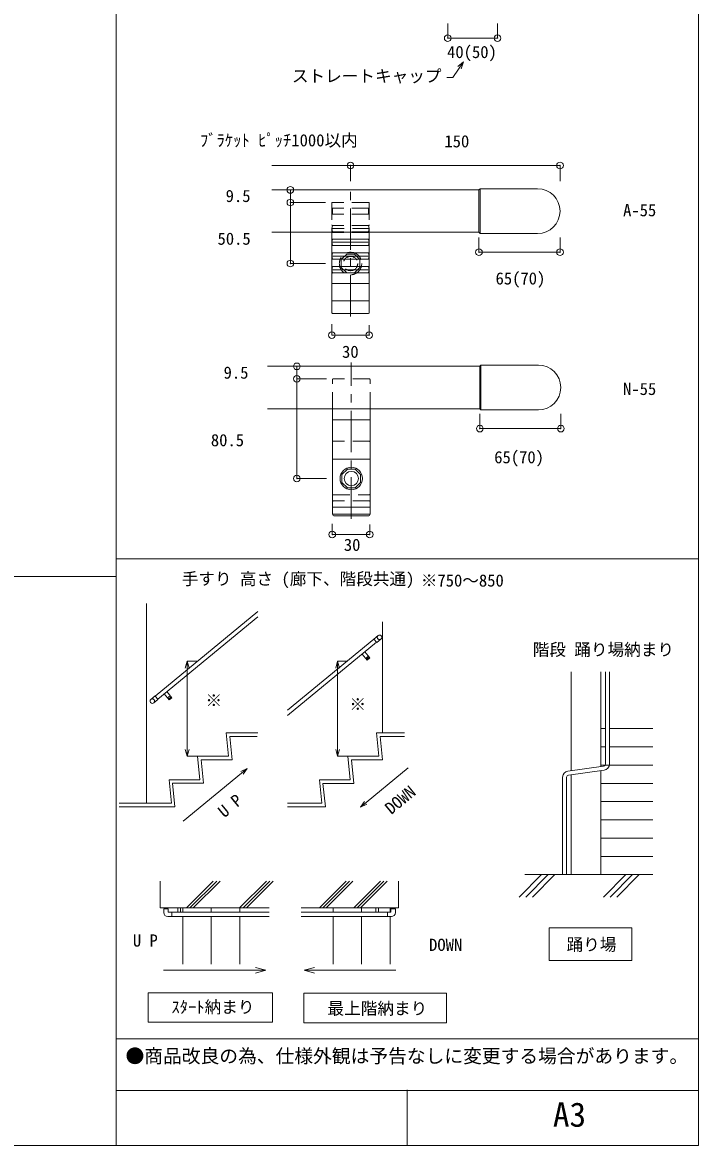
# Model space of a CAD drawing. Units: millimetres, scale not verified. Extents: x -3793 to 2769, y -1367 to 1367.
# Drawn here: x 1161 to 1974, y -1367 to -15 of the extents above; entities that cross this region are included whole.
import ezdxf
from ezdxf.enums import TextEntityAlignment as Align

# ---------------------------------------------------------------- set-up
doc = ezdxf.new("R2010")
doc.units = ezdxf.units.MM
doc.header["$LTSCALE"] = 10
doc.header["$PDMODE"] = 32
doc.header["$PDSIZE"] = 8
for name, pattern in [('CHAIN1', [8, 5, -1, 1, -1]), ('DASHED1', [1.8, 1.2, -0.6]), ('DASHED2', [3, 2, -1])]:
    doc.linetypes.add(name, pattern=pattern)
doc.layers.add('0-0', color=7, linetype='Continuous')
doc.layers.add('0-F_外枠', color=7, linetype='Continuous', lineweight=18)
doc.styles.add('ＭＳ ゴシック', font='')
doc.styles.get('ＭＳ ゴシック').set_extended_font_data('MS Gothic')

msp = doc.modelspace()

# ---------------------------------------------------------------- linework, layer by layer
at = {"layer": '0-F_外枠'}
for p, q in [((1273.23, 1367), (1273.23, -1366.99)), ((1780.36, -215.4), (1711.36, -215.4)), ((1709.86, -216.9), (1460.66, -216.9)), ((1709.86, -267.9), (1460.66, -267.9)), ((1532.86, -267.95), (1532.86, -364.69)), ((1577.86, -267.9), (1577.86, -364.69)), ((1780.36, -269.4), (1711.36, -269.4)), ((1532.86, -279.95), (1533.61, -276.2)), ((1532.86, -279.95), (1533.61, -283.7)), ((1532.86, -279.95), (1577.86, -279.95)), ((1577.11, -276.2), (1533.61, -276.2)), ((1533.61, -283.7), (1577.11, -283.7)), ((1577.86, -279.95), (1577.11, -276.2)), ((1577.86, -279.95), (1577.11, -283.7)), ((1532.86, -296.45), (1533.61, -292.7)), ((1532.86, -296.45), (1533.61, -300.19)), ((1532.86, -296.45), (1577.86, -296.45)), ((1533.61, -292.7), (1577.11, -292.7)), ((1577.86, -296.45), (1577.11, -292.7)), ((1577.86, -296.45), (1577.11, -300.19)), ((1532.86, -312.94), (1533.61, -309.19)), ((1577.11, -300.19), (1533.61, -300.19)), ((1533.61, -309.19), (1577.11, -309.19)), ((1577.86, -312.94), (1577.11, -309.19)), ((1532.86, -312.94), (1533.61, -316.69)), ((1532.86, -312.94), (1577.86, -312.94)), ((1577.11, -316.69), (1533.61, -316.69)), ((1577.86, -312.94), (1577.11, -316.69)), ((1577.86, -329.44), (1532.86, -329.44)), ((1577.86, -350.44), (1532.86, -350.44)), ((1577.11, -365.44), (1533.61, -365.44)), ((1710.78, -429.19), (1455.34, -429.19)), ((1712.28, -427.69), (1710.78, -429.19)), ((1712.28, -481.69), (1712.28, -427.69)), ((1781.28, -427.69), (1712.28, -427.69)), ((1710.78, -480.19), (1455.34, -480.19)), ((1533.78, -606.98), (1533.78, -480.19)), ((1578.78, -606.98), (1578.78, -480.19)), ((1781.28, -481.69), (1712.28, -481.69)), ((1578.78, -493.74), (1533.78, -493.74)), ((1578.03, -540.98), (1534.53, -540.98)), ((1578.78, -598.73), (1533.78, -598.73)), ((1578.78, -606.98), (1533.78, -606.98)), ((1576.53, -609.23), (1536.03, -609.23)), ((1273.23, -661.06), (1973.99, -661.06)), ((1273.23, -682), (-1974, -682)), ((1309.85, -955.04), (1309.85, -714.5)), ((1593.93, -736.59), (1593.93, -870.19)), ((1820.77, -915.84), (1820.77, -796.67)), ((1856.52, -910.87), (1856.52, -796.67)), ((1861.95, -908), (1861.95, -796.67)), ((1866.82, -796.67), (1866.82, -908)), ((1443.74, -870.21), (1405.66, -870.21)), ((1409.95, -874.5), (1412.81, -902.78)), ((1409.95, -874.5), (1443.22, -874.5)), ((1586.57, -870.25), (1589.43, -898.53)), ((1620.39, -870.25), (1586.57, -870.25)), ((1590.86, -874.54), (1593.72, -902.82)), ((1590.86, -874.54), (1620.39, -874.54)), ((1856.56, -865.25), (1861.95, -865.25)), ((1866.82, -865.25), (1919.08, -865.25)), ((1856.56, -887.21), (1861.95, -887.21)), ((1866.82, -887.21), (1919.08, -887.21)), ((1375.63, -902.78), (1412.81, -902.78)), ((1375.63, -902.78), (1378.49, -931.05)), ((1552.25, -898.53), (1555.11, -926.8)), ((1589.43, -898.53), (1552.25, -898.53)), ((1556.54, -902.82), (1559.4, -931.09)), ((1556.54, -902.82), (1593.72, -902.82)), ((1859.86, -910.41), (1816.76, -916.39)), ((1860.53, -915.22), (1817.43, -921.21)), ((1856.52, -1040.93), (1856.52, -915.78)), ((1856.56, -909.17), (1919.08, -909.17)), ((1341.31, -931.05), (1378.49, -931.05)), ((1341.31, -931.05), (1344.17, -959.33)), ((1517.93, -926.8), (1520.79, -955.08)), ((1555.11, -926.8), (1517.93, -926.8)), ((1522.22, -931.09), (1525.08, -959.37)), ((1522.22, -931.09), (1559.4, -931.09)), ((1810.47, -923.62), (1810.47, -1040.93)), ((1815.34, -1040.93), (1815.34, -923.62)), ((1820.77, -1040.93), (1820.77, -920.75)), ((1856.56, -931.13), (1919.08, -931.13)), ((1339.88, -955.04), (1277.2, -955.04)), ((1344.17, -959.33), (1277.2, -959.33)), ((1520.79, -955.08), (1479.71, -955.08)), ((1525.08, -959.37), (1479.71, -959.37)), ((1856.56, -953.09), (1919.08, -953.09)), ((1856.56, -975.05), (1919.08, -975.05)), ((1856.56, -997.01), (1919.08, -997.01)), ((1856.56, -1018.97), (1919.08, -1018.97)), ((1326.29, -1080.86), (1326.29, -1048.68)), ((1358.11, -1080.86), (1390.29, -1048.68)), ((1362.15, -1080.86), (1394.33, -1048.68)), ((1366.2, -1080.86), (1398.38, -1048.68)), ((1421.94, -1080.86), (1454.12, -1048.68)), ((1425.99, -1080.86), (1458.16, -1048.68)), ((1430.03, -1080.86), (1462.21, -1048.68)), ((1518.04, -1080.86), (1550.22, -1048.68)), ((1522.09, -1080.86), (1554.27, -1048.68)), ((1526.13, -1080.86), (1558.31, -1048.68)), ((1559.28, -1080.86), (1591.46, -1048.68)), ((1563.32, -1080.86), (1595.5, -1048.68)), ((1567.37, -1080.86), (1599.54, -1048.68)), ((1613.02, -1080.86), (1613.02, -1048.68)), ((1785.11, -1040.93), (1758.06, -1067.99)), ((1765.04, -1040.93), (1918.93, -1040.93)), ((1793.2, -1040.93), (1766.15, -1067.99)), ((1801.29, -1040.93), (1774.24, -1067.99)), ((1886.52, -1040.93), (1859.47, -1067.99)), ((1894.61, -1040.93), (1867.56, -1067.99)), ((1902.7, -1040.93), (1875.65, -1067.99)), ((1326.29, -1080.86), (1457.47, -1080.86)), ((1353.46, -1080.86), (1353.46, -1086.29)), ((1387.78, -1080.86), (1387.78, -1086.29)), ((1422.1, -1080.86), (1422.1, -1086.29)), ((1496.14, -1080.86), (1613.02, -1080.86)), ((1534.37, -1080.86), (1534.37, -1086.29)), ((1568.69, -1080.86), (1568.69, -1086.29)), ((1603.01, -1080.86), (1603.01, -1086.01)), ((1353.46, -1091.16), (1353.46, -1148.9)), ((1387.78, -1091.16), (1387.78, -1148.9)), ((1422.1, -1091.16), (1422.1, -1148.9)), ((1534.37, -1091.16), (1534.37, -1148.9)), ((1568.69, -1091.16), (1568.69, -1148.9)), ((1603.01, -1091.44), (1603.01, -1148.9)), ((1273.23, -1238.68), (1973.99, -1238.68)), ((1273.23, -1300.93), (1973.99, -1300.93)), ((1623.61, -1299.95), (1623.61, -1366.99))]:
    msp.add_line(p, q, dxfattribs=at)
at = {"layer": '0-F_外枠', "color": 3, "lineweight": 9}
for p, q in [((1672.24, -34.15), (1672.24, -16.51)), ((1732.24, -34.15), (1732.24, -16.51)), ((1672.24, -34.15), (1732.24, -34.15)), ((1678.56, -81.62), (1691.17, -62.57)), ((1691.17, -62.57), (1684.43, -68.53)), ((1691.17, -62.57), (1688.31, -71.11)), ((1671.05, -81.62), (1678.56, -81.62)), ((1460.66, -187.4), (1555.36, -187.4)), ((1555.36, -187.4), (1555.36, -206.14)), ((1555.36, -187.4), (1807.36, -187.4)), ((1807.36, -187.4), (1807.36, -206.14)), ((1482.94, -231.95), (1482.94, -216.9)), ((1482.94, -305.44), (1482.94, -231.95)), ((1482.94, -231.95), (1525.28, -231.95)), ((1709.86, -291.9), (1709.86, -274.26)), ((1807.36, -291.9), (1807.36, -274.26)), ((1709.86, -291.9), (1807.36, -291.9)), ((1482.94, -305.44), (1525.28, -305.44)), ((1532.86, -391.59), (1532.86, -378.55)), ((1532.86, -391.59), (1577.86, -391.59)), ((1577.86, -391.59), (1577.86, -379.63)), ((1490.85, -444.24), (1490.85, -429.19)), ((1490.85, -564.23), (1490.85, -444.24)), ((1490.85, -444.24), (1526.55, -444.24)), ((1710.78, -504.19), (1710.78, -486.55)), ((1808.28, -504.19), (1808.28, -486.55)), ((1710.78, -504.19), (1808.28, -504.19)), ((1490.85, -564.23), (1526.55, -564.23)), ((1533.4, -631.6), (1533.4, -618.56)), ((1578.4, -631.6), (1578.4, -619.65)), ((1533.4, -631.6), (1578.4, -631.6)), ((1569.33, -775.62), (1575.32, -782.9)), ((1572.64, -772.9), (1578.63, -780.17)), ((1573.5, -780.69), (1576.82, -777.96)), ((1574.41, -781.79), (1577.72, -779.07)), ((1575.32, -782.9), (1578.63, -780.17)), ((1358.83, -784.09), (1356.61, -792.37)), ((1358.83, -784.09), (1361.05, -792.37)), ((1358.83, -784.09), (1371.41, -784.09)), ((1358.83, -898.49), (1358.83, -784.09)), ((1539.74, -784.13), (1537.52, -792.41)), ((1539.74, -784.13), (1541.96, -792.41)), ((1331.2, -823.46), (1337.19, -830.72)), ((1338.5, -825.57), (1335.19, -828.3)), ((1339.59, -826.89), (1336.28, -829.62)), ((1358.83, -898.49), (1356.61, -890.2)), ((1358.83, -898.49), (1361.05, -890.2)), ((1539.74, -898.53), (1537.52, -890.24)), ((1539.74, -898.53), (1541.96, -890.24)), ((1358.83, -898.49), (1371.34, -898.49)), ((1539.74, -898.53), (1552.25, -898.53)), ((1431.08, -913.14), (1426.1, -920.12)), ((1624.74, -912.4), (1567.17, -959.82)), ((1567.17, -959.82), (1572.15, -952.84)), ((1567.17, -959.82), (1574.98, -956.27)), ((1347.64, -1080.86), (1347.64, -1086.29)), ((1350.95, -1080.86), (1350.95, -1086.29)), ((1585.76, -1080.86), (1585.76, -1086.29)), ((1589.08, -1080.86), (1589.08, -1086.29)), ((1453.37, -1156.04), (1440.94, -1152.71)), ((1499.51, -1156.04), (1511.94, -1152.71)), ((1499.51, -1156.04), (1511.94, -1159.37)), ((1499.51, -1156.04), (1609.65, -1156.04))]:
    msp.add_line(p, q, dxfattribs=at)
at = {"layer": '0-F_外枠', "color": 5, "linetype": 'CHAIN1'}
for p, q in [((1555.36, -369.18), (1555.36, -212.14)), ((1556.28, -612.59), (1556.28, -424.43))]:
    msp.add_line(p, q, dxfattribs=at)
at = {"layer": '0-F_外枠', "color": 4, "linetype": 'DASHED2', "lineweight": 9}
for p, q in [((1532.86, -232.7), (1532.86, -267.9)), ((1577.11, -231.95), (1533.61, -231.95)), ((1533.61, -238.7), (1533.61, -246.2)), ((1577.11, -238.7), (1533.61, -238.7)), ((1577.11, -238.7), (1577.11, -246.2)), ((1577.86, -232.7), (1577.86, -267.95)), ((1577.11, -246.2), (1533.61, -246.2)), ((1532.86, -263.45), (1533.61, -267.2)), ((1577.11, -259.7), (1533.61, -259.7)), ((1577.11, -267.2), (1533.61, -267.2)), ((1577.11, -267.95), (1533.61, -267.95)), ((1577.86, -263.45), (1577.11, -259.7)), ((1577.86, -263.45), (1577.11, -267.2)), ((1533.78, -480.19), (1533.78, -444.99)), ((1578.03, -444.24), (1534.53, -444.24)), ((1578.78, -480.19), (1578.78, -444.99)), ((1578.03, -519.24), (1534.53, -519.24)), ((1534.53, -583.73), (1578.03, -583.73)), ((1578.03, -591.23), (1534.53, -591.23))]:
    msp.add_line(p, q, dxfattribs=at)
at = {"layer": '0-F_外枠', "color": 4, "lineweight": 9}
for p, q in [((1443.74, -724.44), (1320.39, -826.06)), ((1443.74, -730.74), (1323.48, -829.81)), ((1583.39, -757.38), (1588.47, -753.2)), ((1583.57, -757.6), (1479.71, -843.17)), ((1586.66, -761.36), (1479.71, -849.47)), ((1586.85, -761.58), (1583.39, -757.38)), ((1586.85, -761.58), (1591.92, -757.39)), ((1320.21, -825.84), (1315.13, -830.02)), ((1323.66, -830.03), (1318.59, -834.22)), ((1320.21, -825.84), (1323.66, -830.03)), ((1336.01, -1082), (1330.58, -1082)), ((1330.58, -1086.58), (1330.58, -1082)), ((1335.44, -1091.44), (1340.3, -1091.44)), ((1336.01, -1086.01), (1336.01, -1082)), ((1336.01, -1086.01), (1340.3, -1086.01)), ((1340.3, -1091.44), (1340.3, -1086.01)), ((1340.3, -1086.29), (1457.47, -1086.29)), ((1340.3, -1091.16), (1457.47, -1091.16)), ((1599.68, -1086.29), (1496.14, -1086.29)), ((1599.68, -1091.16), (1496.14, -1091.16)), ((1599.68, -1091.44), (1599.68, -1086.01)), ((1603.97, -1086.01), (1599.68, -1086.01)), ((1604.54, -1091.44), (1599.68, -1091.44)), ((1603.97, -1082), (1609.41, -1082)), ((1603.97, -1086.01), (1603.97, -1082)), ((1609.41, -1086.58), (1609.41, -1082))]:
    msp.add_line(p, q, dxfattribs=at)
at = {"layer": '0-F_外枠'}
for points in [[(-1974, -1366.99), (1973.99, -1366.99), (1973.99, 1367), (-1974, 1367)], [(1551.62, -575.48), (1560.94, -575.48), (1567.53, -568.89), (1567.53, -559.57), (1560.94, -552.98), (1551.62, -552.98), (1545.03, -559.57), (1545.03, -568.89)], [(1794.47, -1105.1), (1893.85, -1105.1), (1893.85, -1144.36), (1794.47, -1144.36)], [(1311.95, -1183.04), (1461.65, -1183.04), (1461.65, -1218.63), (1311.95, -1218.63)], [(1499.07, -1183.66), (1670.85, -1183.66), (1670.85, -1219.24), (1499.07, -1219.24)]]:
    msp.add_lwpolyline(points, close=True, dxfattribs=at)
for points in [[(1711.36, -269.4), (1711.36, -215.4), (1709.86, -216.9)], [(1711.36, -269.4), (1709.86, -267.9), (1709.86, -216.9)], [(1712.28, -481.69), (1710.78, -480.19), (1710.78, -429.19)], [(1405.66, -870.21), (1408.52, -898.49), (1371.34, -898.49), (1374.2, -926.76), (1337.02, -926.76), (1339.88, -955.04)]]:
    msp.add_lwpolyline(points, dxfattribs=at)
at = {"layer": '0-F_外枠', "color": 4, "linetype": 'DASHED2', "lineweight": 9}
msp.add_lwpolyline([(1577.86, -263.45), (1532.86, -263.45), (1533.61, -259.7)], dxfattribs=at)
msp.add_lwpolyline([(1550.7, -316.69), (1560.02, -316.69), (1566.61, -310.1), (1566.61, -300.78), (1560.02, -294.19), (1550.7, -294.19), (1544.11, -300.78), (1544.11, -310.1)], close=True, dxfattribs=at)
at = {"layer": '0-F_外枠', "color": 3, "lineweight": 9}
for points in [[(1539.74, -898.53), (1539.74, -784.13), (1551.38, -784.13)], [(1334.52, -820.73), (1340.5, -828), (1337.19, -830.72)], [(1353.84, -976.77), (1431.08, -913.14), (1423.27, -916.69)], [(1330.39, -1156.04), (1453.37, -1156.04), (1440.94, -1159.37)]]:
    msp.add_lwpolyline(points, dxfattribs=at)
at = {"layer": '0-F_外枠', "color": 4, "linetype": 'DASHED2', "lineweight": 9}
for radius in [13.5, 8.62]:
    msp.add_circle((1555.36, -305.44), radius, dxfattribs=at)
at = {"layer": '0-F_外枠'}
for radius in [13.5, 8.62]:
    msp.add_circle((1556.28, -564.23), radius, dxfattribs=at)
for centre, radius, start, end in [((1780.36, -242.4), 27, 270, 90), ((1533.61, -275.45), 0.75, 180, 270), ((1533.61, -284.45), 0.75, 90, 180), ((1577.11, -275.45), 0.75, 270, 0), ((1577.11, -284.45), 0.75, 0, 90), ((1533.61, -291.95), 0.75, 180, 270), ((1577.11, -291.95), 0.75, 270, 0), ((1533.61, -300.94), 0.75, 90, 180), ((1533.61, -308.44), 0.75, 180, 270), ((1577.11, -300.94), 0.75, 0, 90), ((1577.11, -308.44), 0.75, 270, 0), ((1533.61, -317.44), 0.75, 90, 180), ((1577.11, -317.44), 0.75, 0, 90), ((1540.36, -327.69), 7.5, 180, 183.81407), ((1537.36, -327.79), 4.5, 180, 183.81407), ((1534.36, -327.89), 1.5, 180, 183.81407), ((1533.61, -364.69), 0.75, 180, 270), ((1577.11, -364.69), 0.75, 270, 0), ((1781.28, -454.69), 27, 270, 90), ((1534.53, -540.23), 0.75, 180, 270), ((1578.03, -540.23), 0.75, 270, 0), ((1536.03, -606.98), 2.25, 180, 270), ((1576.53, -606.98), 2.25, 270, 0), ((1817.77, -923.62), 7.29, 97.90716, 180), ((1859.52, -908), 2.43, 277.90716, 360), ((1859.52, -908), 7.29, 277.90716, 360), ((1817.77, -923.62), 2.43, 97.90716, 180)]:
    msp.add_arc(centre, radius, start, end, dxfattribs=at)
at = {"layer": '0-F_外枠', "color": 4, "linetype": 'DASHED2', "lineweight": 9}
for centre, start, end in [((1533.61, -232.7), 90, 180), ((1533.61, -237.95), 180, 270), ((1577.11, -232.7), 0, 90), ((1577.11, -237.95), 270, 0), ((1533.61, -246.95), 90, 180), ((1577.11, -246.95), 0, 90), ((1533.61, -258.95), 180, 270), ((1533.61, -268.7), 90, 180), ((1577.11, -258.95), 270, 0), ((1577.11, -268.7), 0, 90), ((1534.53, -444.99), 90, 180), ((1578.03, -444.99), 0, 90), ((1534.53, -519.99), 90, 180), ((1578.03, -519.99), 0, 90), ((1534.53, -582.98), 180, 270), ((1534.53, -591.98), 90, 180), ((1578.03, -582.98), 270, 0), ((1578.03, -591.98), 0, 90)]:
    msp.add_arc(centre, 0.75, start, end, dxfattribs=at)
at = {"layer": '0-F_外枠', "color": 4, "lineweight": 9}
for centre, radius, start, end in [((1533.61, -267.95), 0.75, 90, 180), ((1577.11, -267.95), 0.75, 0, 90), ((1590.2, -755.3), 2.72, 309.48, 129.48), ((1316.86, -832.12), 2.72, 129.48, 309.48), ((1335.44, -1086.58), 4.86, 180, 270), ((1604.54, -1086.58), 4.86, 270, 0)]:
    msp.add_arc(centre, radius, start, end, dxfattribs=at)
at = {"layer": '0-F_外枠', "color": 4, "linetype": 'DASHED1', "lineweight": 9}
for centre, start, end in [((1590.2, -755.3), 131.64126, 309.81035), ((1316.86, -832.12), 311.64126, 129.81035)]:
    msp.add_arc(centre, 2.72, start, end, dxfattribs=at)
at = {"layer": '0-F_外枠', "color": 3}
for p in [(1672.24, -34.15), (1732.24, -34.15), (1555.36, -187.4), (1807.36, -187.4), (1482.94, -216.9), (1482.94, -231.95), (1709.86, -291.9), (1807.36, -291.9), (1482.94, -305.44), (1532.86, -391.59), (1577.86, -391.59), (1490.85, -429.19), (1490.85, -444.24), (1710.78, -504.19), (1808.28, -504.19), (1490.85, -564.23), (1533.4, -631.6), (1578.4, -631.6)]:
    msp.add_point(p, dxfattribs=at)

# ---------------------------------------------------------------- texts
at = {"layer": '0-0', "style": 'ＭＳ ゴシック'}
msp.add_text('●商品改良の為、仕様外観は予告なしに変更する場合があります。', height=16.54, dxfattribs=at).set_placement((1284.69, -1272.49), align=Align.BOTTOM_LEFT)
at = {"layer": '0-F_外枠', "color": 2, "style": 'ＭＳ ゴシック'}
for s, p in [('40(50)', (1671.52, -62.57)), ('ストレートキャップ', (1484.81, -91.5)), ('ﾌﾞﾗｹｯﾄ ﾋﾟｯﾁ1000以内', (1374.17, -168.84)), ('150', (1668.27, -170.04)), ('9.5', (1405.13, -235.82)), ('A-55', (1883.24, -253)), ('50.5', (1395.35, -287.25)), ('65(70)', (1729.82, -335.1)), ('30', (1545.14, -423.33)), ('9.5', (1402.65, -448.44)), ('N-55', (1883.24, -468.09)), ('80.5', (1387.35, -529.75)), ('65(70)', (1728.21, -550.28)), ('30', (1547.31, -655.73)), ('手すり 高さ (廊下、階段共通)', (1352.29, -696.68)), ('※750～850', (1639.88, -698.65)), ('階段 踊り場納まり', (1774.57, -781.78)), ('※', (1380.83, -843)), ('※', (1554.06, -847.6)), ('U P', (1293.52, -1131.94)), ('DOWN', (1649.81, -1137.15)), ('踊り場', (1815.25, -1136.75)), ('ｽﾀｰﾄ納まり', (1339.83, -1212.01)), ('最上階納まり', (1527.66, -1213.7))]:
    msp.add_text(s, height=14.66, dxfattribs=at).set_placement(p, align=Align.BOTTOM_LEFT)
for s, p in [('U P', (1406.29, -976.62)), ('DOWN', (1607.16, -972.65))]:
    msp.add_text(s, height=14.66, rotation=39.48, dxfattribs=at).set_placement(p, align=Align.BOTTOM_LEFT)
at = {"layer": '0-F_外枠', "style": 'ＭＳ ゴシック'}
msp.add_text('A3', height=29.33, dxfattribs=at).set_placement((1798.8, -1353.2), align=Align.BOTTOM_LEFT)

doc.saveas('drawing.dxf')
